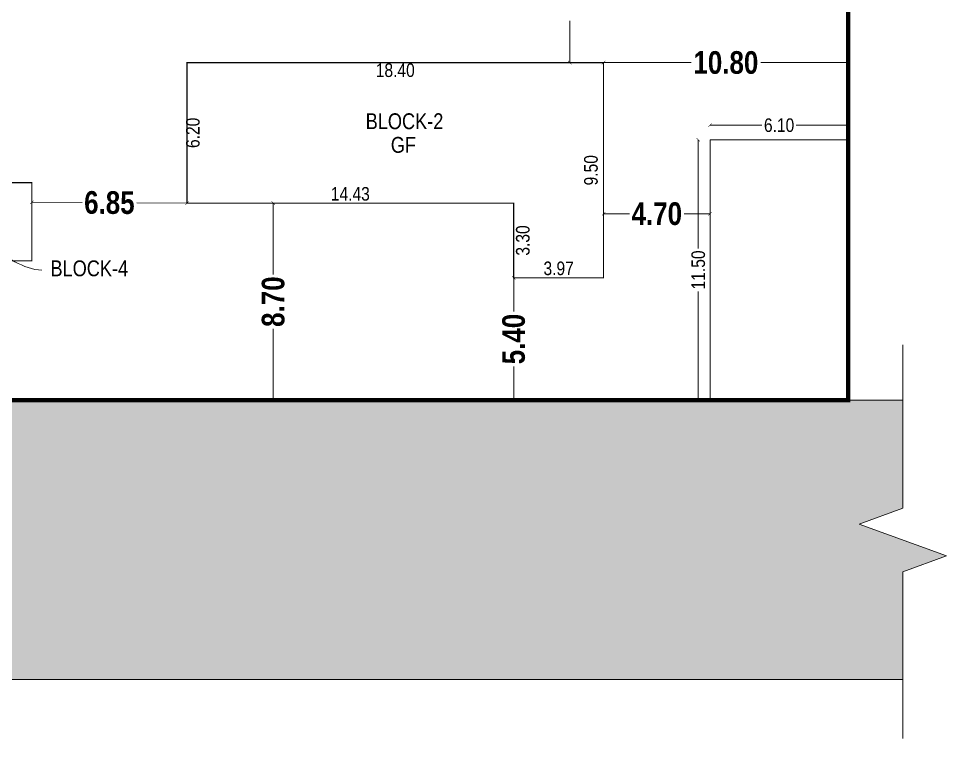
# Model space of a CAD drawing. Header units: metres. Extents: x -1559856 to -1559563, y 43807 to 43972.
# Drawn here: x -1559762.52 to -1559742.03, y 43921.18 to 43937.07 of the extents above; entities that cross this region are included whole.
import ezdxf
from ezdxf import colors
from ezdxf.entities.mleader import LeaderData, LeaderLine
from ezdxf.math import Vec2, Vec3

# ---------------------------------------------------------------- set-up
doc = ezdxf.new("R2010")
doc.units = ezdxf.units.M
doc.header["$LTSCALE"] = 750
doc.header["$MEASUREMENT"] = 0
doc.linetypes.add('DASHED', pattern=[0.75, 0.5, -0.25])
doc.layers.get('0').update_dxf_attribs({"lineweight": 5})
doc.styles.add('3', font='swissck.ttf', dxfattribs={"height": 0.28})
doc.styles.add('mani', font='swissc.ttf', dxfattribs={"height": 0.23})

# ---------------------------------------------------------------- blocks, each defined once
blk = doc.blocks.new('_ArchTick')
at = {"color": 0, "linetype": 'ByBlock', "const_width": 0.15}
blk.add_lwpolyline([(-0.5, -0.5), (0.5, 0.5)], dxfattribs=at)
blk = doc.blocks.new('_ClosedBlank')
at = {"color": 0, "linetype": 'ByBlock', "lineweight": -2}
for p, q in [((-1, 0.17), (0, 0)), ((-1, 0.17), (-1, -0.17)), ((0, 0), (-1, -0.17))]:
    blk.add_line(p, q, dxfattribs=at)

msp = doc.modelspace()

# ---------------------------------------------------------------- hatches: boundary and pattern name
h = msp.add_hatch(color=51)
h.dxf.hatch_style = 1
h.paths.add_polyline_path([(-1559742.99681, 43922.48268), (-1559742.99681, 43924.85529), (-1559742.03245, 43925.20629), (-1559743.96118, 43925.90829), (-1559742.99681, 43926.25929), (-1559742.99681, 43928.64402), (-1559764.93983, 43928.64402), (-1559768.53983, 43928.64402), (-1559794.20273, 43928.64402), (-1559795.32801, 43928.64402), (-1559795.32801, 43926.25929), (-1559794.36364, 43925.90829), (-1559796.29237, 43925.20629), (-1559795.32801, 43924.85529), (-1559795.32801, 43922.48268)])

# ---------------------------------------------------------------- linework, layer by layer
at = {"color": 253, "lineweight": 13, "ltscale": 0.2}
for p, q in [((-1559750.35126, 43936.09402), (-1559750.35126, 43937.01468)), ((-1559749.60273, 43936.09402), (-1559747.67156, 43936.09402)), ((-1559744.20273, 43936.09402), (-1559746.13391, 43936.09402)), ((-1559747.25273, 43934.71175), (-1559746.10715, 43934.71175)), ((-1559744.20273, 43934.71175), (-1559745.34832, 43934.71175)), ((-1559747.5119, 43934.39402), (-1559747.5119, 43931.99214)), ((-1559762.22773, 43933.01152), (-1559761.11782, 43933.00585)), ((-1559758.80273, 43932.99402), (-1559759.91265, 43932.99969)), ((-1559756.89741, 43932.99402), (-1559756.89741, 43931.42161)), ((-1559749.60273, 43932.75789), (-1559749.0339, 43932.75789)), ((-1559747.25273, 43932.75789), (-1559747.82157, 43932.75789)), ((-1559751.58773, 43931.34402), (-1559751.58773, 43930.59856)), ((-1559747.5119, 43928.64402), (-1559747.5119, 43931.0459)), ((-1559756.89741, 43928.64402), (-1559756.89741, 43930.21642)), ((-1559751.58773, 43928.64402), (-1559751.58773, 43929.38948))]:
    msp.add_line(p, q, dxfattribs=at)
at = {"color": 7}
msp.add_line((-1559742.99681, 43928.64402), (-1559744.20273, 43928.64402), dxfattribs=at)
at = {"color": 7, "ltscale": 0.2}
msp.add_line((-1559795.32801, 43922.48268), (-1559742.99681, 43922.48268), dxfattribs=at)
at = {"color": 3, "ltscale": 0.2, "const_width": 0.1}
msp.add_lwpolyline([(-1559744.20273, 43928.64402), (-1559744.20273, 43969.14402), (-1559794.20273, 43969.14402), (-1559794.20273, 43928.64402)], close=True, dxfattribs=at)
at = {"color": 1, "const_width": 0.025}
for points in [[(-1559751.58773, 43931.34402), (-1559749.60273, 43931.34402), (-1559749.60273, 43936.09402), (-1559758.80273, 43936.09402), (-1559758.80273, 43932.99402), (-1559751.58773, 43932.99402)], [(-1559763.95273, 43931.71902), (-1559762.22773, 43931.71902), (-1559762.22773, 43933.44402), (-1559763.95273, 43933.44402)]]:
    msp.add_lwpolyline(points, close=True, dxfattribs=at)
at = {"color": 7, "linetype": 'DASHED', "ltscale": 10}
msp.add_lwpolyline([(-1559747.25273, 43934.39402), (-1559744.20273, 43934.39402), (-1559744.20273, 43928.64402), (-1559747.25273, 43928.64402)], close=True, dxfattribs=at)
at = {"color": 7, "linetype": 'Continuous'}
msp.add_lwpolyline([(-1559742.99681, 43921.17933), (-1559742.99681, 43924.85529), (-1559742.03245, 43925.20629), (-1559743.96118, 43925.90829), (-1559742.99681, 43926.25929), (-1559742.99681, 43929.86519)], dxfattribs=at)

# ---------------------------------------------------------------- block references
at = {"color": 253, "lineweight": 13, "ltscale": 0.2, "xscale": 0.075, "yscale": 0.075, "zscale": 0.075}
for p, rotation in [((-1559750.35126, 43936.09402), 270), ((-1559749.60273, 43936.09402), 180), ((-1559747.25273, 43934.71175), 180), ((-1559747.5119, 43934.39402), 90), ((-1559762.22773, 43933.01152), 179.7072503894791), ((-1559758.80273, 43932.99402), 359.7072503894792), ((-1559756.89741, 43932.99402), 90), ((-1559749.60273, 43932.75789), 180), ((-1559751.58773, 43931.34402), 90), ((-1559756.89741, 43928.64402), 270), ((-1559751.58773, 43928.64402), 270), ((-1559747.5119, 43928.64402), 270)]:
    msp.add_blockref('_ArchTick', p, dxfattribs=dict(at, rotation=rotation))
for p in [(-1559744.20273, 43936.09402), (-1559744.20273, 43934.71175), (-1559747.25273, 43932.75789)]:
    msp.add_blockref('_ArchTick', p, dxfattribs=at)

# ---------------------------------------------------------------- texts
at = {"color": 7, "ltscale": 0.2, "attachment_point": 5}
for s, insert, char_height, style in [('\\A1;{\\fSwis721 Cn BT|b1|i0|c0|p34;\\H4.3478x;10.80}', (-1559746.90273, 43936.09402), 0.115, 'mani'), ('\\A1;18.40', (-1559754.20273, 43935.92537), 0.3, '3'), ('\\A1;BLOCK-2', (-1559753.99865, 43934.79855), 0.35, '3'), ('\\A1;{\\H2.6087x;6.10}', (-1559745.72773, 43934.71175), 0.115, 'mani'), ('\\A1;GF', (-1559754.02265, 43934.277), 0.35, '3'), ('\\A1;14.43', (-1559755.19523, 43933.19661), 0.3, '3'), ('\\A1;{\\fSwis721 Cn BT|b1|i0|c0|p34;\\H4.3478x;4.70}', (-1559748.42773, 43932.75789), 0.115, 'mani'), ('\\A1;BLOCK-4', (-1559760.95876, 43931.55161), 0.35, '3'), ('\\A1;3.97', (-1559750.59523, 43931.5522), 0.3, '3')]:
    msp.add_mtext(s, dxfattribs=dict(at, insert=insert, char_height=char_height, style=style))
for s, insert, char_height, rotation, style in [('\\A1;6.20', (-1559758.6708, 43934.54402), 0.3, 90, '3'), ('\\A1;9.50', (-1559749.88067, 43933.71902), 0.3, 90, '3'), ('\\A1;{\\fSwis721 Cn BT|b1|i0|c0|p34;\\H4.3478x;6.85}', (-1559760.51523, 43933.00277), 0.115, 359.70725, 'mani'), ('\\A1;3.30', (-1559751.38553, 43932.16902), 0.3, 90, '3'), ('\\A1;{\\H2.6087x;11.50}', (-1559747.5119, 43931.51902), 0.115, 90, 'mani'), ('\\A1;{\\fSwis721 Cn BT|b1|i0|c0|p34;\\H4.3478x;8.70}', (-1559756.89741, 43930.81902), 0.115, 90, 'mani'), ('\\A1;{\\fSwis721 Cn BT|b1|i0|c0|p34;\\H4.3478x;5.40}', (-1559751.58773, 43929.99402), 0.115, 90, 'mani')]:
    msp.add_mtext(s, dxfattribs=dict(at, insert=insert, char_height=char_height, rotation=rotation, style=style))

# ---------------------------------------------------------------- leaders
at = {"color": 7, "ltscale": 0.2}
ml = msp.add_multileader_mtext('Standard', dxfattribs=at)
ml.set_content('', color=22, style='mani')
ml.set_leader_properties(color=250, lineweight=13)
ml.set_arrow_properties(name='CLOSEDBLANK')
ml.build(insert=Vec2(0, 0))
ml.multileader.update_dxf_attribs({"leader_type": 2, "text_left_attachment_type": 2, "text_right_attachment_type": 2, "dogleg_length": 0.36, "arrow_head_size": 0.125})
ctx = ml.context
ctx.base_point, ctx.char_height, ctx.arrow_head_size, ctx.landing_gap_size, ctx.plane_origin = Vec3(-1559762.00561, 43931.5173), 0.125, 0.125, 0.03125, Vec3(-1559763.28988, 43932.05204)
ctx.left_attachment, ctx.right_attachment = 2, 2
notes = []
notes.append((ctx, [(0, (1, 1, 0), (-1559762.18561, 43931.5173), (1, 0), 0.18, [(0, [(-1559763.28988, 43932.05204)], 0, [])])]))
ctx.mtext.insert, ctx.mtext.flow_direction = Vec3(-1559761.97436, 43931.5798), 5
for ctx, leaders in notes:
    for number, flags, end, landing, length, lines in leaders:
        leader = LeaderData()
        leader.index, (leader.has_last_leader_line, leader.has_dogleg_vector, leader.attachment_direction) = number, flags
        leader.last_leader_point, leader.dogleg_vector, leader.dogleg_length = Vec3(end), Vec3(landing), length
        for number, points, colour, breaks in lines:
            line = LeaderLine()
            line.index, line.vertices, line.color, line.breaks = number, Vec3.list(points), colors.encode_raw_color(colour), breaks
            leader.lines.append(line)
        ctx.leaders.append(leader)

doc.saveas('drawing.dxf')
